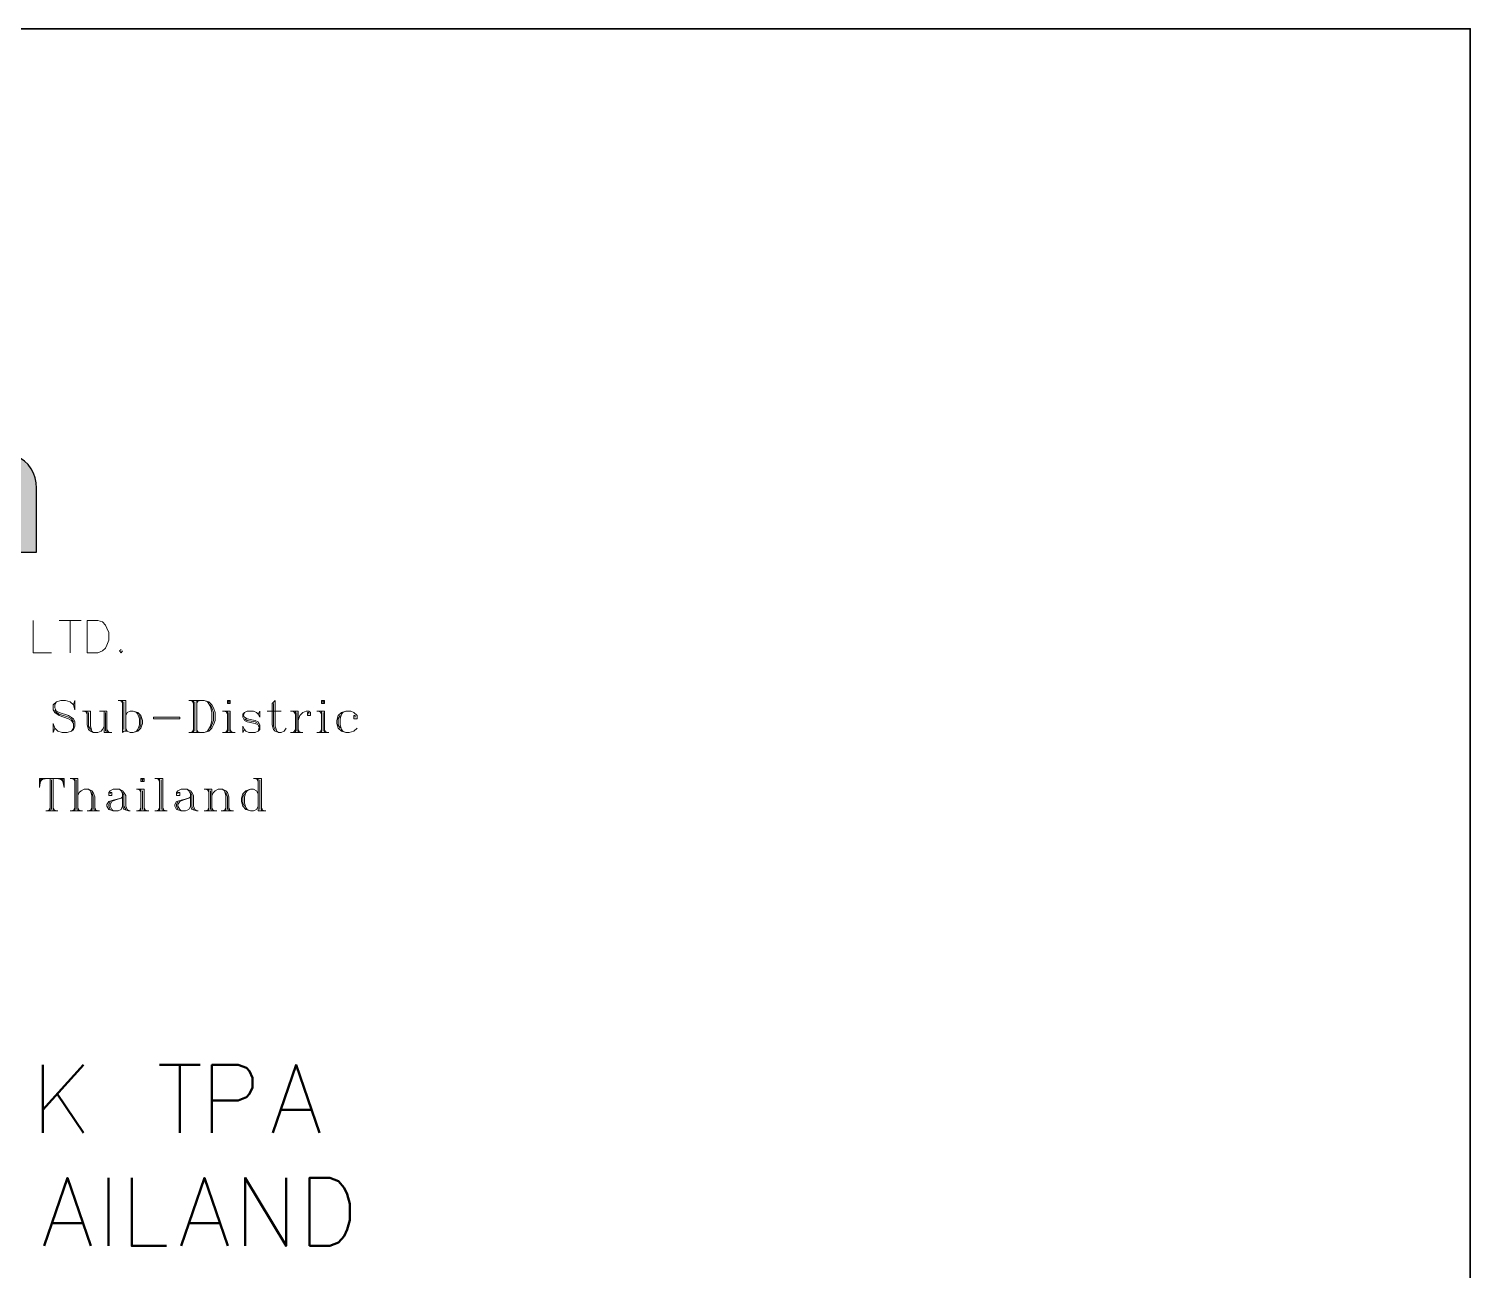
# Model space of a CAD drawing. Header units: millimetres. Extents: x 12053 to 14213, y -1155 to 627.
# Drawn here: x 13783.1 to 14213.3, y -110.4 to 260.2 of the extents above; entities that cross this region are included whole.
import ezdxf

# ---------------------------------------------------------------- set-up
doc = ezdxf.new("R2010")
doc.units = ezdxf.units.MM
doc.header["$LTSCALE"] = 6
doc.layers.add('PDF_Geometry', color=7, linetype='Continuous')

msp = doc.modelspace()

# ---------------------------------------------------------------- hatches: boundary and pattern name
at = {"linetype": 'ByBlock'}
h = msp.add_hatch(color=0, dxfattribs=at)
h.dxf.hatch_style = 1
h.paths.add_polyline_path([(13744.83209627486, 133.4339716911488), (13742.73795991354, 133.3237539879208), (13740.75404125543, 132.882883175005), (13738.88034030048, 132.1113592524014), (13737.33729245535, 131.2296176265679), (13736.01468001659, 130.1274405942747), (13734.80228528105, 128.8048281555273), (13733.58989054551, 126.9311272006323), (13732.70814891967, 124.9472085425093), (13732.04684270037, 122.8530721811564), (13731.6059718874, 120.6487181165737), (13731.6059718874, 118.4443640519928), (13731.6059718874, 116.2400099874101), (13731.9366249971, 114.1458736260572), (13732.48771351324, 112.0517372647043), (13733.36945513907, 110.0678186065813), (13734.25119676491, 108.5247707613723), (13735.35337379718, 107.2021583226231), (13736.56576853273, 106.0999812903335), (13738.10881637791, 105.1080219612702), (13739.87229962959, 104.3364980386666), (13741.63578288127, 103.8956272257508), (13743.72991924259, 103.5649741160648), (13745.82405560398, 103.5649741160648), (13747.9181919653, 103.8956272257508), (13749.68167521698, 104.3364980386666), (13751.33494076538, 105.2182396644982), (13752.87798861063, 106.2101989935616), (13754.3108187526, 107.6430291355407), (13755.52321348815, 109.1860769807461), (13756.5151728172, 110.949560232413), (13757.17647903655, 112.8232611873079), (13757.8377852559, 115.6889214712662), (13757.94800295917, 118.5545817552209), (13757.8377852559, 121.4202420391773), (13757.17647903655, 124.2859023231356), (13756.62539052042, 126.0493855747989), (13755.85386659779, 127.592433420006), (13754.86190726874, 129.0252635619852), (13753.64951253319, 130.3478760007363), (13752.21668239122, 131.4500530330258), (13750.67363454603, 132.2215769556312), (13748.79993359114, 132.882883175005), (13746.81601493303, 133.3237539879208)])
h.paths.add_polyline_path([(13767.86759624977, 130.5683114071942), (13767.86759624977, 132.882883175005), (13762.02605797866, 132.882883175005), (13762.02605797866, 104.0058449289807), (13767.97781395305, 104.0058449289807), (13767.97781395305, 126.6004740909464), (13769.74129720467, 127.592433420006), (13771.61499815962, 128.2537396393834), (13773.59891681773, 128.5843927490694), (13774.59087614678, 128.5843927490694), (13775.58283547584, 128.3639573426115), (13776.57479480489, 128.1435219361535), (13777.45653643073, 127.592433420006), (13778.22806035329, 126.9311272006323), (13778.66893116627, 126.0493855747989), (13778.99958427598, 125.1676439489672), (13779.22001968241, 124.1756846199057), (13779.33023738556, 122.1917659617827), (13779.33023738556, 104.0058449289807), (13785.39221106322, 104.0058449289807), (13785.39221106322, 123.0735075876144, 0.6815974837814586)])
h.paths.add_polyline_path([(13746.04449101041, 108.1941176516864), (13744.83209627486, 108.1941176516864), (13743.61970153938, 108.1941176516864), (13742.40730680384, 108.5247707613723), (13741.30512977157, 109.075859277518), (13740.533605849, 109.6269477936655), (13739.76208192638, 110.3984717162673), (13739.21099341018, 111.2802133420989), (13738.54968719089, 112.933478890536), (13738.10881637791, 114.586744438973), (13737.77816326821, 117.1217516132417), (13737.77816326821, 119.7669764907421), (13738.10881637791, 122.3019836650108), (13738.54968719089, 123.9552492134478), (13739.21099341018, 125.608514761883), (13739.76208192638, 126.4902563877165), (13740.42338814573, 127.2617803103201), (13741.30512977157, 127.9230865296956), (13742.40730680384, 128.3639573426115), (13743.50948383616, 128.6946104522992), (13744.72187857171, 128.8048281555273), (13745.93427330719, 128.6946104522992), (13747.14666804268, 128.3639573426115), (13748.248845075, 127.9230865296956), (13749.13058670084, 127.2617803103201), (13749.79189292025, 126.4902563877165), (13750.45319913954, 125.608514761883), (13751.11450535895, 123.9552492134478), (13751.55537617193, 122.3019836650108), (13751.77581157836, 119.7669764907421), (13751.77581157836, 117.1217516132417), (13751.55537617193, 114.586744438973), (13751.11450535895, 112.933478890536), (13750.45319913954, 111.2802133420989), (13749.90211062341, 110.3984717162673), (13749.13058670084, 109.6269477936655), (13748.248845075, 109.075859277518), (13747.14666804268, 108.5247707613723)], flags=16)

# ---------------------------------------------------------------- linework, layer by layer
at = {"layer": 'PDF_Geometry', "lineweight": 35}
msp.add_lwpolyline([(13182.43313428449, -466.0401161719276), (14213.25733499861, -466.0401161719276), (14213.25733499861, 260.1843304046158), (13182.43313428449, 260.1843304046158)], close=True, dxfattribs=at)
at = {"layer": 'PDF_Geometry'}
msp.add_lwpolyline([(13767.86759624977, 130.5683114071942), (13767.86759624977, 132.882883175005), (13762.02605797866, 132.882883175005), (13762.02605797866, 104.0058449289807), (13767.97781395305, 104.0058449289807), (13767.97781395305, 126.6004740909464), (13769.74129720467, 127.592433420006), (13771.61499815962, 128.2537396393834), (13773.59891681773, 128.5843927490694), (13774.59087614678, 128.5843927490694), (13775.58283547584, 128.3639573426115), (13776.57479480489, 128.1435219361535), (13777.45653643073, 127.592433420006), (13778.22806035329, 126.9311272006323), (13778.66893116627, 126.0493855747989), (13778.99958427598, 125.1676439489672), (13779.22001968241, 124.1756846199057), (13779.33023738556, 122.1917659617827), (13779.33023738556, 104.0058449289807), (13785.39221106322, 104.0058449289807), (13785.39221106322, 123.0735075876144, 0.6815974837814851)], format="xyb", close=True, dxfattribs=at)
at = {"layer": 'PDF_Geometry', "lineweight": 18}
for points in [[(13784.40025173411, 83.61556983159585), (13784.40025173411, 73.91641194743511), (13789.91113689563, 73.91641194743511)], [(13792.22570866344, 83.61556983159585), (13798.72855315396, 83.61556983159585)], [(13795.42202205704, 83.61556983159585), (13795.42202205704, 73.91641194743511)], [(13810.63206510267, 74.90837127649843), (13810.19119428975, 74.46750046358261), (13810.63206510267, 73.91641194743511), (13811.07293591559, 74.46750046358261)]]:
    msp.add_lwpolyline(points, dxfattribs=at)
msp.add_lwpolyline([(13800.49203640564, 73.91641194743511), (13800.49203640564, 83.61556983159585), (13803.68834979923, 83.61556983159585), (13805.12117994121, 83.17469901868003), (13806.00292156705, 82.18273968961671), (13806.44379237997, 81.30099806378507), (13806.99488089616, 79.9783856250358), (13806.99488089616, 77.66381385722502), (13806.44379237997, 76.23098371524588), (13806.00292156705, 75.34924208941425), (13805.12117994121, 74.46750046358261), (13803.68834979923, 73.91641194743511)], close=True, dxfattribs=at)
at = {"layer": 'PDF_Geometry', "lineweight": 9}
for points in [[(13796.41398138615, 58.37571579213341), (13796.85485219901, 59.69832823088086), (13796.85485219901, 56.94288565015427), (13796.41398138615, 58.37571579213341), (13795.42202205704, 59.25745741796504), (13794.09940961828, 59.69832823088086), (13792.6665794763, 59.69832823088086), (13791.3439670376, 59.25745741796504), (13790.35200770849, 58.37571579213341), (13790.35200770849, 56.94288565015427), (13790.90309622463, 56.06114402432263), (13792.22570866344, 55.17940239848735), (13794.98115124412, 54.18744306942767), (13795.86289286996, 53.74657225651004), (13796.41398138615, 52.86483063067658), (13796.41398138615, 51.43200048869744), (13795.86289286996, 50.5502588628658)], [(13791.3439670376, 59.25745741796504), (13790.90309622463, 58.37571579213341), (13790.90309622463, 57.49397416629813), (13791.3439670376, 56.50201483723845), (13792.22570866344, 56.06114402432263), (13794.98115124412, 55.17940239848735), (13796.41398138615, 54.18744306942767), (13796.85485219901, 53.3057014435924), (13796.85485219901, 51.98308900484494), (13796.41398138615, 50.99112967578162), (13795.86289286996, 50.5502588628658), (13794.54028043126, 50.10938804994998), (13793.10745028928, 50.10938804994998), (13791.78483785047, 50.5502588628658), (13790.90309622463, 51.43200048869744), (13790.35200770849, 52.86483063067658), (13790.35200770849, 50.10938804994998), (13790.90309622463, 51.43200048869744)], [(13790.90309622463, 56.94288565015427), (13791.3439670376, 56.06114402432263), (13792.22570866344, 55.62027321140317), (13794.98115124412, 54.73853158557154), (13795.86289286996, 54.18744306942767), (13796.41398138615, 53.3057014435924)], [(13799.16942396682, 56.50201483723845), (13801.48399573464, 56.50201483723845), (13801.48399573464, 51.98308900484494), (13801.92486654756, 50.5502588628658), (13802.36573736047, 50.10938804994998)], [(13799.6102947798, 56.50201483723845), (13800.49203640564, 56.06114402432263)], [(13800.05116559266, 56.50201483723845), (13800.49203640564, 55.62027321140317)], [(13800.49203640564, 56.50201483723845), (13800.49203640564, 52.42395981776076), (13800.9329072185, 50.99112967578162), (13801.48399573464, 50.5502588628658), (13802.36573736047, 50.10938804994998), (13803.68834979923, 50.10938804994998), (13804.68030912835, 50.5502588628658), (13805.12117994121, 50.99112967578162), (13805.56205075418, 51.98308900484494)], [(13800.9329072185, 56.06114402432263), (13800.9329072185, 51.98308900484494), (13801.48399573464, 50.99112967578162)], [(13804.23943831537, 56.50201483723845), (13806.44379237997, 56.50201483723845), (13806.44379237997, 50.10938804994998)], [(13805.56205075418, 56.50201483723845), (13805.56205075418, 50.10938804994998), (13807.87662252194, 50.10938804994998)], [(13806.00292156705, 56.06114402432263), (13806.00292156705, 50.5502588628658)], [(13809.75032347683, 59.69832823088086), (13812.0648952447, 59.69832823088086), (13812.0648952447, 50.5502588628658)], [(13810.19119428975, 59.69832823088086), (13811.07293591559, 59.25745741796504)], [(13810.63206510267, 59.69832823088086), (13811.07293591559, 58.81658660504922)], [(13811.07293591559, 59.69832823088086), (13811.07293591559, 50.10938804994998), (13811.51380672851, 50.5502588628658), (13812.50576605756, 50.5502588628658)], [(13811.51380672851, 59.25745741796504), (13811.51380672851, 50.99112967578162)], [(13812.0648952447, 55.17940239848735), (13812.50576605756, 56.06114402432263), (13813.3875076834, 56.50201483723845), (13814.26924930924, 56.50201483723845), (13815.70207945122, 56.06114402432263), (13816.58382107705, 55.17940239848735), (13817.02469188997, 53.74657225651004), (13817.02469188997, 52.86483063067658), (13816.58382107705, 51.43200048869744), (13815.70207945122, 50.5502588628658), (13814.26924930924, 50.10938804994998), (13813.3875076834, 50.10938804994998), (13812.50576605756, 50.5502588628658), (13812.0648952447, 51.43200048869744)], [(13814.26924930924, 56.50201483723845), (13815.2612086383, 56.06114402432263), (13815.70207945122, 55.62027321140317), (13816.14295026413, 54.18744306942767), (13816.14295026413, 52.42395981776076), (13815.70207945122, 50.99112967578162), (13815.2612086383, 50.5502588628658), (13814.26924930924, 50.10938804994998)], [(13830.91212249685, 59.69832823088086), (13835.4310483292, 59.69832823088086), (13836.86387847123, 59.25745741796504), (13837.74562009707, 58.37571579213341), (13838.18649090993, 57.49397416629813), (13838.73757942607, 56.06114402432263), (13838.73757942607, 53.74657225651004), (13838.18649090993, 52.42395981776076), (13837.74562009707, 51.43200048869744), (13836.86387847123, 50.5502588628658), (13835.4310483292, 50.10938804994998), (13830.91212249685, 50.10938804994998)], [(13831.35299330971, 59.69832823088086), (13832.23473493555, 59.25745741796504)], [(13831.79386412269, 59.69832823088086), (13832.23473493555, 58.81658660504922)], [(13832.23473493555, 59.69832823088086), (13832.23473493555, 50.10938804994998)], [(13832.67560574853, 59.25745741796504), (13832.67560574853, 50.5502588628658)], [(13833.22669426466, 59.69832823088086), (13833.22669426466, 50.10938804994998)], [(13833.66756507752, 59.69832823088086), (13833.22669426466, 58.81658660504922)], [(13834.1084358905, 59.69832823088086), (13833.22669426466, 59.25745741796504)], [(13835.4310483292, 59.69832823088086), (13836.42300765826, 59.25745741796504), (13837.30474928409, 57.93484497921759), (13837.74562009707, 56.06114402432263), (13837.74562009707, 53.74657225651004), (13837.30474928409, 51.98308900484494), (13836.42300765826, 50.5502588628658), (13835.4310483292, 50.10938804994998)], [(13837.30474928409, 58.37571579213341), (13837.74562009707, 57.49397416629813), (13838.18649090993, 56.06114402432263), (13838.18649090993, 53.74657225651004), (13837.74562009707, 52.42395981776076), (13837.30474928409, 51.43200048869744)], [(13840.94193349067, 56.50201483723845), (13843.25650525848, 56.50201483723845), (13843.25650525848, 50.10938804994998)], [(13841.49302200686, 56.50201483723845), (13842.37476363264, 56.06114402432263)], [(13841.93389281972, 56.50201483723845), (13842.37476363264, 55.62027321140317)], [(13842.37476363264, 59.25745741796504), (13843.25650525848, 59.25745741796504)], [(13842.37476363264, 56.50201483723845), (13842.37476363264, 50.10938804994998)], [(13842.81563444556, 59.69832823088086), (13842.81563444556, 58.81658660504922)], [(13842.81563444556, 56.06114402432263), (13842.81563444556, 50.5502588628658)], [(13851.52283300067, 55.62027321140317), (13852.07392151681, 56.50201483723845), (13852.07392151681, 54.73853158557154), (13851.52283300067, 55.62027321140317), (13851.08196218775, 56.06114402432263), (13850.20022056192, 56.50201483723845), (13848.32651960702, 56.50201483723845), (13847.44477798118, 56.06114402432263), (13847.00390716826, 55.62027321140317), (13847.00390716826, 54.73853158557154), (13847.44477798118, 53.74657225651004), (13848.32651960702, 53.3057014435924), (13850.64109137484, 52.86483063067658), (13851.52283300067, 52.42395981776076), (13852.07392151681, 50.99112967578162)], [(13847.44477798118, 56.06114402432263), (13847.00390716826, 54.73853158557154)], [(13854.27827558141, 56.50201483723845), (13858.46654830405, 56.50201483723845)], [(13857.58480667827, 50.10938804994998), (13857.14393586535, 50.5502588628658), (13856.59284734922, 51.98308900484494), (13856.59284734922, 59.69832823088086), (13855.71110572338, 58.81658660504922), (13855.71110572338, 52.42395981776076), (13856.1519765363, 50.99112967578162), (13856.59284734922, 50.5502588628658), (13857.58480667827, 50.10938804994998), (13858.46654830405, 50.10938804994998), (13859.34828992989, 50.5502588628658), (13859.89937844609, 51.43200048869744)], [(13856.1519765363, 58.81658660504922), (13856.1519765363, 51.98308900484494), (13856.59284734922, 50.99112967578162)], [(13861.22199088484, 56.50201483723845), (13863.53656265266, 56.50201483723845), (13863.53656265266, 50.10938804994998)], [(13861.66286169776, 56.50201483723845), (13862.65482102682, 56.06114402432263)], [(13862.10373251068, 56.50201483723845), (13862.65482102682, 55.62027321140317)], [(13862.65482102682, 56.50201483723845), (13862.65482102682, 50.10938804994998)], [(13863.09569183974, 56.06114402432263), (13863.09569183974, 50.5502588628658)], [(13866.73287604625, 55.62027321140317), (13866.73287604625, 56.06114402432263), (13866.29200523339, 56.06114402432263), (13866.29200523339, 55.17940239848735), (13867.17374685923, 55.17940239848735), (13867.17374685923, 56.06114402432263), (13866.73287604625, 56.50201483723845), (13865.85113442041, 56.50201483723845), (13864.85917509141, 56.06114402432263), (13863.97743346558, 55.17940239848735), (13863.53656265266, 53.74657225651004)], [(13869.04744781412, 56.50201483723845), (13871.36201958193, 56.50201483723845), (13871.36201958193, 50.10938804994998)], [(13869.48831862704, 56.50201483723845), (13870.48027795609, 56.06114402432263)], [(13869.92918943996, 56.50201483723845), (13870.48027795609, 55.62027321140317)], [(13870.48027795609, 59.25745741796504), (13871.36201958193, 59.25745741796504)], [(13870.48027795609, 56.50201483723845), (13870.48027795609, 50.10938804994998)], [(13870.92114876896, 59.69832823088086), (13870.92114876896, 58.81658660504922)], [(13870.92114876896, 56.06114402432263), (13870.92114876896, 50.5502588628658)], [(13880.51008894997, 54.73853158557154), (13880.51008894997, 55.17940239848735), (13880.06921813699, 55.17940239848735), (13880.06921813699, 54.18744306942767), (13881.0611774661, 54.18744306942767), (13881.0611774661, 55.17940239848735), (13880.06921813699, 56.06114402432263), (13879.18747651115, 56.50201483723845), (13877.75464636918, 56.50201483723845), (13876.43203393048, 56.06114402432263), (13875.44007460137, 55.17940239848735), (13874.99920378845, 53.74657225651004), (13874.99920378845, 52.86483063067658), (13875.44007460137, 51.43200048869744), (13876.43203393048, 50.5502588628658), (13877.75464636918, 50.10938804994998), (13878.74660569829, 50.10938804994998), (13880.06921813699, 50.5502588628658), (13881.0611774661, 51.43200048869744)], [(13877.75464636918, 56.50201483723845), (13876.87290474334, 56.06114402432263), (13876.43203393048, 55.62027321140317), (13875.99116311756, 54.18744306942767), (13875.99116311756, 52.42395981776076), (13876.43203393048, 50.99112967578162), (13876.87290474334, 50.5502588628658), (13877.75464636918, 50.10938804994998)], [(13816.14295026413, 55.17940239848735), (13816.58382107705, 54.18744306942767), (13816.58382107705, 52.42395981776076), (13816.14295026413, 51.43200048869744)], [(13847.00390716826, 55.62027321140317), (13847.44477798118, 54.73853158557154), (13848.32651960702, 54.18744306942767), (13850.64109137484, 53.74657225651004), (13851.52283300067, 53.3057014435924), (13852.07392151681, 52.42395981776076), (13852.07392151681, 50.99112967578162), (13851.52283300067, 50.5502588628658), (13850.64109137484, 50.10938804994998), (13848.76739041994, 50.10938804994998), (13847.8856487941, 50.5502588628658), (13847.44477798118, 50.99112967578162), (13847.00390716826, 51.98308900484494), (13847.00390716826, 50.10938804994998), (13847.44477798118, 50.99112967578162)], [(13847.44477798118, 54.18744306942767), (13848.32651960702, 53.74657225651004), (13850.64109137484, 53.3057014435924), (13851.52283300067, 52.86483063067658)], [(13852.07392151681, 52.42395981776076), (13851.52283300067, 50.5502588628658)], [(13875.99116311756, 55.17940239848735), (13875.44007460137, 54.18744306942767), (13875.44007460137, 52.42395981776076), (13875.99116311756, 51.43200048869744)], [(13806.44379237997, 50.99112967578162), (13806.99488089616, 50.10938804994998)], [(13806.44379237997, 50.5502588628658), (13807.43575170902, 50.10938804994998)], [(13832.23473493555, 50.5502588628658), (13831.35299330971, 50.10938804994998)], [(13832.23473493555, 50.99112967578162), (13831.79386412269, 50.10938804994998)], [(13833.22669426466, 50.99112967578162), (13833.66756507752, 50.10938804994998)], [(13833.22669426466, 50.5502588628658), (13834.1084358905, 50.10938804994998)], [(13840.94193349067, 50.10938804994998), (13844.68933540045, 50.10938804994998)], [(13842.37476363264, 50.5502588628658), (13841.49302200686, 50.10938804994998)], [(13842.37476363264, 50.99112967578162), (13841.93389281972, 50.10938804994998)], [(13843.25650525848, 50.99112967578162), (13843.6973760714, 50.10938804994998)], [(13843.25650525848, 50.5502588628658), (13844.24846458759, 50.10938804994998)], [(13861.22199088484, 50.10938804994998), (13864.85917509141, 50.10938804994998)], [(13862.65482102682, 50.5502588628658), (13861.66286169776, 50.10938804994998)], [(13862.65482102682, 50.99112967578162), (13862.10373251068, 50.10938804994998)], [(13863.53656265266, 50.99112967578162), (13863.97743346558, 50.10938804994998)], [(13863.53656265266, 50.5502588628658), (13864.41830427844, 50.10938804994998)], [(13869.04744781412, 50.10938804994998), (13872.68463202063, 50.10938804994998)], [(13870.48027795609, 50.5502588628658), (13869.48831862704, 50.10938804994998)], [(13870.48027795609, 50.99112967578162), (13869.92918943996, 50.10938804994998)], [(13871.36201958193, 50.99112967578162), (13871.80289039479, 50.10938804994998)], [(13871.36201958193, 50.5502588628658), (13872.24376120777, 50.10938804994998)], [(13793.10745028928, 36.44239284954142), (13793.65853880542, 33.68695026881483), (13793.65853880542, 36.44239284954142), (13786.27395268906, 36.44239284954142), (13786.27395268906, 33.68695026881483), (13786.71482350192, 36.44239284954142)], [(13787.1556943149, 36.44239284954142), (13786.27395268906, 35.00956270756228)], [(13787.59656512776, 36.44239284954142), (13786.27395268906, 35.56065122370978)], [(13788.58852445687, 36.44239284954142), (13786.27395268906, 36.0015220366256)], [(13789.47026608265, 36.44239284954142), (13789.47026608265, 26.74323496537886)], [(13789.91113689563, 36.0015220366256), (13789.91113689563, 27.18410577829832)], [(13790.35200770849, 36.44239284954142), (13790.35200770849, 26.74323496537886)], [(13791.3439670376, 36.44239284954142), (13793.65853880542, 36.0015220366256)], [(13792.22570866344, 36.44239284954142), (13793.65853880542, 35.56065122370978)], [(13792.6665794763, 36.44239284954142), (13793.65853880542, 35.00956270756228)], [(13795.42202205704, 36.44239284954142), (13797.73659382485, 36.44239284954142), (13797.73659382485, 26.74323496537886)], [(13795.86289286996, 36.44239284954142), (13796.85485219901, 36.0015220366256)], [(13796.41398138615, 36.44239284954142), (13796.85485219901, 35.56065122370978)], [(13796.85485219901, 36.44239284954142), (13796.85485219901, 26.74323496537886)], [(13797.29572301199, 36.0015220366256), (13797.29572301199, 27.18410577829832)], [(13816.58382107705, 36.0015220366256), (13817.57578040611, 36.0015220366256)], [(13817.02469188997, 36.44239284954142), (13817.02469188997, 35.56065122370978)], [(13820.77209379976, 36.44239284954142), (13823.08666556757, 36.44239284954142), (13823.08666556757, 26.74323496537886)], [(13821.21296461268, 36.44239284954142), (13822.09470623852, 36.0015220366256)], [(13821.6538354256, 36.44239284954142), (13822.09470623852, 35.56065122370978)], [(13822.09470623852, 36.44239284954142), (13822.09470623852, 26.74323496537886)], [(13822.64579475465, 36.0015220366256), (13822.64579475465, 27.18410577829832)], [(13850.20022056192, 36.44239284954142), (13852.51479232979, 36.44239284954142), (13852.51479232979, 26.74323496537886)], [(13850.64109137484, 36.44239284954142), (13851.52283300067, 36.0015220366256)], [(13851.08196218775, 36.44239284954142), (13851.52283300067, 35.56065122370978)], [(13851.52283300067, 36.44239284954142), (13851.52283300067, 26.74323496537886), (13853.83740476849, 26.74323496537886)], [(13852.07392151681, 36.0015220366256), (13852.07392151681, 27.18410577829832)], [(13797.73659382485, 31.37237850100405), (13798.17746463783, 32.25412012683569), (13798.72855315396, 32.69499093975151), (13799.6102947798, 33.24607945589901), (13800.9329072185, 33.24607945589901), (13801.92486654756, 32.69499093975151), (13802.36573736047, 32.25412012683569), (13802.80660817339, 30.93150768808459), (13802.80660817339, 26.74323496537886)], [(13800.9329072185, 33.24607945589901), (13801.48399573464, 32.69499093975151), (13801.92486654756, 31.37237850100405), (13801.92486654756, 26.74323496537886)], [(13801.92486654756, 32.25412012683569), (13802.36573736047, 30.93150768808459), (13802.36573736047, 27.18410577829832)], [(13811.07293591559, 30.93150768808459), (13810.63206510267, 30.49063687516878), (13808.31749333486, 29.93954835902491), (13806.99488089616, 29.49867754610909), (13806.44379237997, 28.61693592027564), (13806.44379237997, 28.176065107358), (13806.99488089616, 27.18410577829832), (13808.31749333486, 26.74323496537886), (13809.75032347683, 26.74323496537886), (13810.63206510267, 27.18410577829832), (13811.07293591559, 28.176065107358)], [(13807.43575170902, 31.81324931391987), (13807.43575170902, 32.25412012683569), (13807.87662252194, 32.25412012683569), (13807.87662252194, 31.37237850100405), (13806.99488089616, 31.37237850100405), (13806.99488089616, 32.25412012683569), (13807.43575170902, 32.69499093975151), (13808.31749333486, 33.24607945589901), (13810.19119428975, 33.24607945589901), (13811.07293591559, 32.69499093975151), (13811.51380672851, 32.25412012683569), (13812.0648952447, 31.37237850100405), (13812.0648952447, 28.176065107358), (13812.50576605756, 27.18410577829832), (13812.94663687048, 26.74323496537886)], [(13810.63206510267, 30.49063687516878), (13808.75836414778, 29.93954835902491), (13807.87662252194, 29.49867754610909), (13807.43575170902, 28.61693592027564), (13807.43575170902, 28.176065107358), (13807.87662252194, 27.18410577829832), (13808.31749333486, 26.74323496537886)], [(13810.19119428975, 33.24607945589901), (13810.63206510267, 32.69499093975151), (13811.07293591559, 31.81324931391987), (13811.07293591559, 28.176065107358), (13811.51380672851, 27.18410577829832), (13812.94663687048, 26.74323496537886), (13813.3875076834, 26.74323496537886)], [(13811.07293591559, 32.25412012683569), (13811.51380672851, 31.37237850100405), (13811.51380672851, 28.176065107358), (13812.0648952447, 27.18410577829832)], [(13815.2612086383, 33.24607945589901), (13817.57578040611, 33.24607945589901), (13817.57578040611, 26.74323496537886)], [(13815.70207945122, 33.24607945589901), (13816.58382107705, 32.69499093975151)], [(13816.14295026413, 33.24607945589901), (13816.58382107705, 32.25412012683569)], [(13816.58382107705, 33.24607945589901), (13816.58382107705, 26.74323496537886)], [(13817.02469188997, 32.69499093975151), (13817.02469188997, 27.18410577829832)], [(13831.35299330971, 30.93150768808459), (13830.91212249685, 30.49063687516878), (13828.59755072904, 29.93954835902491), (13827.164720587, 29.49867754610909), (13826.72384977414, 28.61693592027564), (13826.72384977414, 28.176065107358), (13827.164720587, 27.18410577829832), (13828.59755072904, 26.74323496537886), (13829.92016316774, 26.74323496537886), (13830.91212249685, 27.18410577829832), (13831.35299330971, 28.176065107358)], [(13827.60559139998, 31.81324931391987), (13827.60559139998, 32.25412012683569), (13828.15667991612, 32.25412012683569), (13828.15667991612, 31.37237850100405), (13827.164720587, 31.37237850100405), (13827.164720587, 32.25412012683569), (13827.60559139998, 32.69499093975151), (13828.59755072904, 33.24607945589901), (13830.36103398071, 33.24607945589901), (13831.35299330971, 32.69499093975151), (13831.79386412269, 32.25412012683569), (13832.23473493555, 31.37237850100405), (13832.23473493555, 28.176065107358), (13832.67560574853, 27.18410577829832), (13833.22669426466, 26.74323496537886)], [(13830.91212249685, 30.49063687516878), (13829.03842154196, 29.93954835902491), (13828.15667991612, 29.49867754610909), (13827.60559139998, 28.61693592027564), (13827.60559139998, 28.176065107358), (13828.15667991612, 27.18410577829832), (13828.59755072904, 26.74323496537886)], [(13830.36103398071, 33.24607945589901), (13830.91212249685, 32.69499093975151), (13831.35299330971, 31.81324931391987), (13831.35299330971, 28.176065107358), (13831.79386412269, 27.18410577829832), (13833.22669426466, 26.74323496537886), (13833.66756507752, 26.74323496537886)], [(13831.35299330971, 32.25412012683569), (13831.79386412269, 31.37237850100405), (13831.79386412269, 28.176065107358), (13832.23473493555, 27.18410577829832)], [(13835.4310483292, 33.24607945589901), (13837.74562009707, 33.24607945589901), (13837.74562009707, 26.74323496537886)], [(13835.98213684539, 33.24607945589901), (13836.86387847123, 32.69499093975151)], [(13836.42300765826, 33.24607945589901), (13836.86387847123, 32.25412012683569)], [(13836.86387847123, 33.24607945589901), (13836.86387847123, 26.74323496537886)], [(13837.30474928409, 32.69499093975151), (13837.30474928409, 27.18410577829832)], [(13837.74562009707, 31.37237850100405), (13838.18649090993, 32.25412012683569), (13838.73757942607, 32.69499093975151), (13839.61932105191, 33.24607945589901), (13840.94193349067, 33.24607945589901), (13841.93389281972, 32.69499093975151), (13842.37476363264, 32.25412012683569), (13842.81563444556, 30.93150768808459), (13842.81563444556, 26.74323496537886)], [(13840.94193349067, 33.24607945589901), (13841.49302200686, 32.69499093975151), (13841.93389281972, 31.37237850100405), (13841.93389281972, 26.74323496537886)], [(13841.93389281972, 32.25412012683569), (13842.37476363264, 30.93150768808459), (13842.37476363264, 27.18410577829832)], [(13851.52283300067, 31.81324931391987), (13851.08196218775, 32.69499093975151), (13850.20022056192, 33.24607945589901), (13849.31847893608, 33.24607945589901), (13847.8856487941, 32.69499093975151), (13847.00390716826, 31.81324931391987), (13846.5630363554, 30.49063687516878), (13846.5630363554, 29.49867754610909), (13847.00390716826, 28.176065107358), (13847.8856487941, 27.18410577829832), (13849.31847893608, 26.74323496537886), (13850.20022056192, 26.74323496537886), (13851.08196218775, 27.18410577829832), (13851.52283300067, 28.176065107358)], [(13847.44477798118, 31.81324931391987), (13847.00390716826, 30.93150768808459), (13847.00390716826, 29.05780673319146), (13847.44477798118, 28.176065107358)], [(13849.31847893608, 33.24607945589901), (13848.32651960702, 32.69499093975151), (13847.8856487941, 32.25412012683569), (13847.44477798118, 30.93150768808459), (13847.44477798118, 29.05780673319146), (13847.8856487941, 27.73519429444218), (13848.32651960702, 27.18410577829832), (13849.31847893608, 26.74323496537886)], [(13788.14765364395, 26.74323496537886), (13791.78483785047, 26.74323496537886)], [(13789.47026608265, 27.18410577829832), (13788.58852445687, 26.74323496537886)], [(13789.47026608265, 27.73519429444218), (13789.02939526979, 26.74323496537886)], [(13790.35200770849, 27.73519429444218), (13790.90309622463, 26.74323496537886)], [(13790.35200770849, 27.18410577829832), (13791.3439670376, 26.74323496537886)], [(13795.42202205704, 26.74323496537886), (13799.16942396682, 26.74323496537886)], [(13796.85485219901, 27.18410577829832), (13795.86289286996, 26.74323496537886)], [(13796.85485219901, 27.73519429444218), (13796.41398138615, 26.74323496537886)], [(13797.73659382485, 27.73519429444218), (13798.17746463783, 26.74323496537886)], [(13797.73659382485, 27.18410577829832), (13798.72855315396, 26.74323496537886)], [(13800.49203640564, 26.74323496537886), (13804.23943831537, 26.74323496537886)], [(13801.92486654756, 27.18410577829832), (13800.9329072185, 26.74323496537886)], [(13801.92486654756, 27.73519429444218), (13801.48399573464, 26.74323496537886)], [(13802.80660817339, 27.73519429444218), (13803.24747898631, 26.74323496537886)], [(13802.80660817339, 27.18410577829832), (13803.68834979923, 26.74323496537886)], [(13807.43575170902, 29.49867754610909), (13806.99488089616, 28.61693592027564), (13806.99488089616, 28.176065107358), (13807.43575170902, 27.18410577829832)], [(13815.2612086383, 26.74323496537886), (13818.89839284481, 26.74323496537886)], [(13816.58382107705, 27.18410577829832), (13815.70207945122, 26.74323496537886)], [(13816.58382107705, 27.73519429444218), (13816.14295026413, 26.74323496537886)], [(13817.57578040611, 27.73519429444218), (13818.01665121903, 26.74323496537886)], [(13817.57578040611, 27.18410577829832), (13818.45752203195, 26.74323496537886)], [(13820.77209379976, 26.74323496537886), (13824.40927800633, 26.74323496537886)], [(13822.09470623852, 27.18410577829832), (13821.21296461268, 26.74323496537886)], [(13822.09470623852, 27.73519429444218), (13821.6538354256, 26.74323496537886)], [(13823.08666556757, 27.73519429444218), (13823.52753638049, 26.74323496537886)], [(13823.08666556757, 27.18410577829832), (13823.96840719335, 26.74323496537886)], [(13827.60559139998, 29.49867754610909), (13827.164720587, 28.61693592027564), (13827.164720587, 28.176065107358), (13827.60559139998, 27.18410577829832)], [(13835.4310483292, 26.74323496537886), (13839.17845023905, 26.74323496537886)], [(13836.86387847123, 27.18410577829832), (13835.98213684539, 26.74323496537886)], [(13836.86387847123, 27.73519429444218), (13836.42300765826, 26.74323496537886)], [(13837.74562009707, 27.73519429444218), (13838.18649090993, 26.74323496537886)], [(13837.74562009707, 27.18410577829832), (13838.73757942607, 26.74323496537886)], [(13840.50106267775, 26.74323496537886), (13844.24846458759, 26.74323496537886)], [(13841.93389281972, 27.18410577829832), (13840.94193349067, 26.74323496537886)], [(13841.93389281972, 27.73519429444218), (13841.49302200686, 26.74323496537886)], [(13842.81563444556, 27.73519429444218), (13843.25650525848, 26.74323496537886)], [(13842.81563444556, 27.18410577829832), (13843.6973760714, 26.74323496537886)], [(13852.51479232979, 27.73519429444218), (13852.95566314265, 26.74323496537886)], [(13852.51479232979, 27.18410577829832), (13853.39653395557, 26.74323496537886)]]:
    msp.add_lwpolyline(points, dxfattribs=at)
for points in [[(13842.37476363264, 59.69832823088086), (13842.37476363264, 58.81658660504922), (13843.25650525848, 58.81658660504922), (13843.25650525848, 59.69832823088086)], [(13870.48027795609, 59.69832823088086), (13870.48027795609, 58.81658660504922), (13871.36201958193, 58.81658660504922), (13871.36201958193, 59.69832823088086)], [(13828.15667991612, 54.18744306942767), (13820.33122298684, 54.18744306942767), (13820.33122298684, 54.73853158557154), (13828.15667991612, 54.73853158557154)], [(13816.58382107705, 36.44239284954142), (13816.58382107705, 35.56065122370978), (13817.57578040611, 35.56065122370978), (13817.57578040611, 36.44239284954142)]]:
    msp.add_lwpolyline(points, close=True, dxfattribs=at)
at = {"layer": 'PDF_Geometry', "lineweight": 50}
for points in [[(13787.26591201811, -69.36660225039509), (13787.26591201811, -49.08654485624015)], [(13799.38985937331, -49.08654485624015), (13787.26591201811, -62.53310465019081)], [(13822.09470623852, -49.08654485624015), (13834.21865359372, -49.08654485624015)], [(13828.15667991612, -49.08654485624015), (13828.15667991612, -69.36660225039509)], [(13837.74562009707, -69.36660225039509), (13837.74562009707, -49.08654485624015), (13845.57107702629, -49.08654485624015), (13848.10608420053, -49.96828648207361), (13848.98782582643, -50.96024581113511), (13849.86956745221, -52.94416446925811), (13849.86956745221, -55.80982475321639), (13848.98782582643, -57.68352570810953), (13848.10608420053, -58.67548503717285), (13845.57107702629, -59.66744436623435), (13837.74562009707, -59.66744436623435)], [(13855.93154112981, -69.36660225039509), (13862.87525643325, -49.08654485624015), (13869.81897173669, -69.36660225039509)], [(13791.56440244404, -57.68352570810953), (13799.38985937331, -69.36660225039509)], [(13858.57676600733, -62.53310465019081), (13867.28396456244, -62.53310465019081)], [(13787.70678283103, -103.0932194384989), (13794.65049813447, -82.81316204434393), (13801.59421343791, -103.0932194384989)], [(13806.88466319288, -103.0932194384989), (13806.88466319288, -82.81316204434393)], [(13813.82837849632, -82.81316204434393), (13813.82837849632, -103.0932194384989), (13824.1888425999, -103.0932194384989)], [(13828.59755072904, -103.0932194384989), (13835.54126603247, -82.81316204434393), (13842.48498133591, -103.0932194384989)], [(13847.66521338767, -103.0932194384989), (13847.66521338767, -82.81316204434393), (13859.89937844609, -103.0932194384989), (13859.89937844609, -82.81316204434393)], [(13790.35200770849, -96.36993954152445), (13799.05920626367, -96.36993954152445)], [(13831.13255790328, -96.36993954152445), (13839.83975645834, -96.36993954152445)]]:
    msp.add_lwpolyline(points, dxfattribs=at)
msp.add_lwpolyline([(13866.84309374952, -103.0932194384989), (13866.84309374952, -82.81316204434393), (13872.90506742706, -82.81316204434393), (13875.55029230464, -83.80512137340725), (13877.20355785304, -85.78904003153025), (13878.08529947888, -87.6627409864252), (13878.96704110472, -90.52840127038166), (13878.96704110472, -95.37798021246113), (13878.08529947888, -98.2436404964194), (13877.20355785304, -100.2275591545424), (13875.55029230464, -102.1012601094374), (13872.90506742706, -103.0932194384989)], close=True, dxfattribs=at)

doc.saveas('drawing.dxf')
